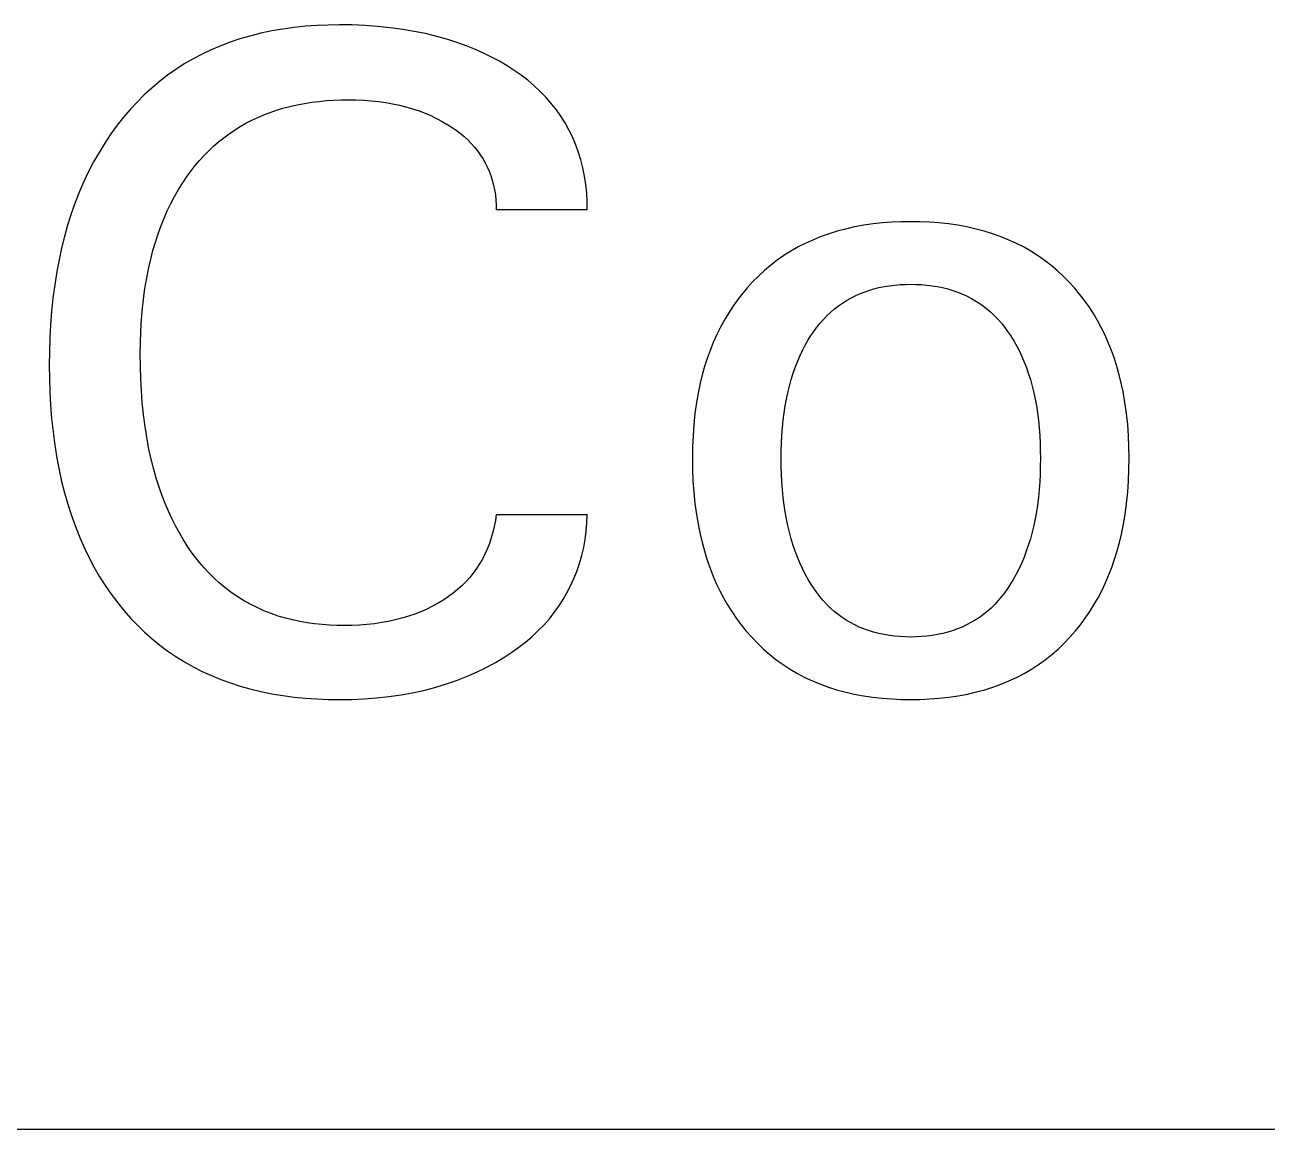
# Model space of a CAD drawing. Extents: x 0 to 420, y 0 to 297.
# Drawn here: x 164.002 to 168.216, y 180.968 to 184.712 of the extents above; entities that cross this region are included whole.
import ezdxf

# ---------------------------------------------------------------- set-up
doc = ezdxf.new("R2010")
doc.units = 0
doc.header["$LTSCALE"] = 23.1
doc.layers.add('10000_FRONT', color=7, linetype='CONTINUOUS')

msp = doc.modelspace()

# ---------------------------------------------------------------- linework, layer by layer
at = {"layer": '10000_FRONT', "color": 7, "linetype": 'CONTINUOUS'}
for p, q in [((164.8023, 184.6837), (164.765, 184.6743)), ((164.8398, 184.6915), (164.8023, 184.6837)), ((164.8777, 184.698), (164.8398, 184.6915)), ((164.9157, 184.7032), (164.8777, 184.698)), ((164.9539, 184.7071), (164.9157, 184.7032)), ((164.9923, 184.7098), (164.9539, 184.7071)), ((165.0307, 184.7115), (164.9923, 184.7098)), ((165.0691, 184.7121), (165.0307, 184.7115)), ((165.1124, 184.7116), (165.0691, 184.7121)), ((165.1557, 184.7099), (165.1124, 184.7116)), ((165.1988, 184.7069), (165.1557, 184.7099)), ((165.2419, 184.7025), (165.1988, 184.7069)), ((165.2847, 184.6967), (165.2419, 184.7025)), ((165.3233, 184.6901), (165.2847, 184.6967)), ((165.3616, 184.6823), (165.3233, 184.6901)), ((165.3996, 184.6731), (165.3616, 184.6823)), ((164.6667, 184.6414), (164.6348, 184.6279)), ((164.699, 184.6536), (164.6667, 184.6414)), ((164.7318, 184.6646), (164.699, 184.6536)), ((164.765, 184.6743), (164.7318, 184.6646)), ((165.4373, 184.6625), (165.3996, 184.6731)), ((165.4744, 184.6504), (165.4373, 184.6625)), ((165.5028, 184.64), (165.4744, 184.6504)), ((165.5308, 184.6287), (165.5028, 184.64)), ((164.5729, 184.597), (164.5431, 184.5797)), ((164.6035, 184.6131), (164.5729, 184.597)), ((164.6348, 184.6279), (164.6035, 184.6131)), ((165.5583, 184.6163), (165.5308, 184.6287)), ((165.5855, 184.603), (165.5583, 184.6163)), ((165.6121, 184.5887), (165.5855, 184.603)), ((164.514, 184.561), (164.486, 184.5412)), ((164.5431, 184.5797), (164.514, 184.561)), ((165.6382, 184.5733), (165.6121, 184.5887)), ((165.6621, 184.5579), (165.6382, 184.5733)), ((165.6854, 184.5416), (165.6621, 184.5579)), ((164.4588, 184.5202), (164.4326, 184.498)), ((164.486, 184.5412), (164.4588, 184.5202)), ((165.7079, 184.5242), (165.6854, 184.5416)), ((165.7297, 184.5059), (165.7079, 184.5242)), ((164.4074, 184.4747), (164.383, 184.4505)), ((164.4326, 184.498), (164.4074, 184.4747)), ((165.7505, 184.4866), (165.7297, 184.5059)), ((165.7703, 184.4663), (165.7505, 184.4866)), ((164.383, 184.4505), (164.3597, 184.4252)), ((164.8557, 184.4226), (164.8773, 184.4292)), ((164.8773, 184.4292), (164.9015, 184.4356)), ((164.9015, 184.4356), (164.9259, 184.4412)), ((164.9259, 184.4412), (164.9505, 184.4459)), ((164.9505, 184.4459), (164.9753, 184.4497)), ((164.9753, 184.4497), (165.0002, 184.4528)), ((165.0002, 184.4528), (165.0251, 184.4551)), ((165.0251, 184.4551), (165.0501, 184.4567)), ((165.0501, 184.4567), (165.0752, 184.4577)), ((165.0752, 184.4577), (165.1002, 184.4579)), ((165.1002, 184.4579), (165.1257, 184.4576)), ((165.1257, 184.4576), (165.1512, 184.4565)), ((165.1512, 184.4565), (165.1765, 184.4547)), ((165.1765, 184.4547), (165.2018, 184.4521)), ((165.2018, 184.4521), (165.2271, 184.4486)), ((165.2271, 184.4486), (165.2499, 184.4446)), ((165.2499, 184.4446), (165.2726, 184.4399)), ((165.2726, 184.4399), (165.2951, 184.4343)), ((165.2951, 184.4343), (165.3173, 184.4278)), ((165.3173, 184.4278), (165.3393, 184.4205)), ((165.7889, 184.4449), (165.7703, 184.4663)), ((165.8053, 184.4239), (165.7889, 184.4449)), ((164.3373, 184.3991), (164.316, 184.3722)), ((164.3597, 184.4252), (164.3373, 184.3991)), ((164.7522, 184.3785), (164.7722, 184.3888)), ((164.7722, 184.3888), (164.7926, 184.3984)), ((164.7926, 184.3984), (164.8133, 184.4072)), ((164.8133, 184.4072), (164.8344, 184.4153)), ((164.8344, 184.4153), (164.8557, 184.4226)), ((165.3393, 184.4205), (165.3596, 184.4128)), ((165.3596, 184.4128), (165.3795, 184.4043)), ((165.3795, 184.4043), (165.3991, 184.3949)), ((165.3991, 184.3949), (165.4183, 184.3848)), ((165.8205, 184.402), (165.8053, 184.4239)), ((165.8346, 184.3794), (165.8205, 184.402)), ((164.316, 184.3722), (164.2941, 184.3422)), ((164.6949, 184.3429), (164.7135, 184.3555)), ((164.7135, 184.3555), (164.7326, 184.3674)), ((164.7326, 184.3674), (164.7522, 184.3785)), ((165.4183, 184.3848), (165.437, 184.3737)), ((165.437, 184.3737), (165.4514, 184.3645)), ((165.4514, 184.3645), (165.4654, 184.3548)), ((165.4654, 184.3548), (165.479, 184.3445)), ((165.479, 184.3445), (165.4921, 184.3336)), ((165.8476, 184.356), (165.8346, 184.3794)), ((165.8593, 184.332), (165.8476, 184.356)), ((164.2734, 184.3114), (164.2539, 184.2799)), ((164.2941, 184.3422), (164.2734, 184.3114)), ((164.6423, 184.3005), (164.6592, 184.3153)), ((164.6592, 184.3153), (164.6768, 184.3295)), ((164.6768, 184.3295), (164.6949, 184.3429)), ((165.4921, 184.3336), (165.5047, 184.3221)), ((165.5047, 184.3221), (165.5167, 184.31)), ((165.5167, 184.31), (165.528, 184.2973)), ((165.8699, 184.3074), (165.8593, 184.332)), ((165.8793, 184.2823), (165.8699, 184.3074)), ((164.2539, 184.2799), (164.2356, 184.2476)), ((164.5949, 184.2522), (164.6101, 184.2689)), ((164.6101, 184.2689), (164.6259, 184.285)), ((164.6259, 184.285), (164.6423, 184.3005)), ((165.528, 184.2973), (165.5378, 184.2849)), ((165.5378, 184.2849), (165.547, 184.272)), ((165.547, 184.272), (165.5555, 184.2586)), ((165.888, 184.2549), (165.8793, 184.2823)), ((164.2356, 184.2476), (164.2185, 184.2148)), ((164.553, 184.1991), (164.5663, 184.2173)), ((164.5663, 184.2173), (164.5803, 184.235)), ((164.5803, 184.235), (164.5949, 184.2522)), ((165.5555, 184.2586), (165.5633, 184.2448)), ((165.5633, 184.2448), (165.5705, 184.2306)), ((165.5705, 184.2306), (165.5769, 184.2161)), ((165.8953, 184.2272), (165.888, 184.2549)), ((165.9011, 184.1991), (165.8953, 184.2272)), ((164.2025, 184.1813), (164.1878, 184.1473)), ((164.2185, 184.2148), (164.2025, 184.1813)), ((164.5234, 184.1537), (164.5377, 184.1767)), ((164.5377, 184.1767), (164.553, 184.1991)), ((165.5769, 184.2161), (165.5825, 184.2012)), ((165.5825, 184.2012), (165.5878, 184.1851)), ((165.5878, 184.1851), (165.5921, 184.1688)), ((165.9054, 184.1708), (165.9011, 184.1991)), ((164.1878, 184.1473), (164.173, 184.1098)), ((164.5099, 184.1303), (164.5234, 184.1537)), ((165.5921, 184.1688), (165.5957, 184.1523)), ((165.5957, 184.1523), (165.5983, 184.1356)), ((165.5983, 184.1356), (165.6, 184.1189)), ((165.9083, 184.1423), (165.9054, 184.1708)), ((165.9096, 184.1138), (165.9083, 184.1423)), ((164.173, 184.1098), (164.1596, 184.0717)), ((164.4856, 184.082), (164.4974, 184.1063)), ((164.4974, 184.1063), (164.5099, 184.1303)), ((165.6, 184.1189), (165.6008, 184.1021)), ((165.6008, 184.1021), (165.6007, 184.0853)), ((165.9095, 184.0853), (165.9096, 184.1138)), ((164.1596, 184.0717), (164.1475, 184.0332)), ((164.4646, 184.0321), (164.4747, 184.0572)), ((164.4747, 184.0572), (164.4856, 184.082)), ((165.9095, 184.0853), (165.6007, 184.0853)), ((164.1475, 184.0332), (164.1366, 183.9943)), ((164.4544, 184.0041), (164.4646, 184.0321)), ((166.7577, 184.0124), (166.7304, 184.004)), ((166.7854, 184.0198), (166.7577, 184.0124)), ((166.8165, 184.0268), (166.7854, 184.0198)), ((166.8479, 184.0326), (166.8165, 184.0268)), ((166.8795, 184.0371), (166.8479, 184.0326)), ((166.9113, 184.0406), (166.8795, 184.0371)), ((166.9432, 184.0429), (166.9113, 184.0406)), ((166.9751, 184.0443), (166.9432, 184.0429)), ((167.0071, 184.0448), (166.9751, 184.0443)), ((167.0391, 184.0443), (167.0071, 184.0448)), ((167.0711, 184.0429), (167.0391, 184.0443)), ((167.1029, 184.0406), (167.0711, 184.0429)), ((167.1347, 184.0371), (167.1029, 184.0406)), ((167.1663, 184.0326), (167.1347, 184.0371)), ((167.1977, 184.0268), (167.1663, 184.0326)), ((167.2289, 184.0198), (167.1977, 184.0268)), ((167.2565, 184.0124), (167.2289, 184.0198)), ((167.2839, 184.004), (167.2565, 184.0124)), ((164.1366, 183.9943), (164.1269, 183.9551)), ((164.4368, 183.9471), (164.4451, 183.9757)), ((164.4451, 183.9757), (164.4544, 184.0041)), ((166.6507, 183.972), (166.6252, 183.9591)), ((166.6768, 183.9838), (166.6507, 183.972)), ((166.7034, 183.9945), (166.6768, 183.9838)), ((166.7304, 184.004), (166.7034, 183.9945)), ((167.3109, 183.9945), (167.2839, 184.004)), ((167.3374, 183.9838), (167.3109, 183.9945)), ((167.3635, 183.972), (167.3374, 183.9838)), ((167.389, 183.9591), (167.3635, 183.972)), ((164.1269, 183.9551), (164.1183, 183.9157)), ((164.4293, 183.9182), (164.4368, 183.9471)), ((166.5769, 183.9301), (166.5541, 183.9142)), ((166.6003, 183.945), (166.5769, 183.9301)), ((166.6252, 183.9591), (166.6003, 183.945)), ((167.4139, 183.945), (167.389, 183.9591)), ((167.4374, 183.9301), (167.4139, 183.945)), ((167.4601, 183.9142), (167.4374, 183.9301)), ((164.1183, 183.9157), (164.1109, 183.876)), ((164.4167, 183.8598), (164.4226, 183.8891)), ((164.4226, 183.8891), (164.4293, 183.9182)), ((166.5321, 183.8973), (166.5108, 183.8793)), ((166.5541, 183.9142), (166.5321, 183.8973)), ((167.4821, 183.8973), (167.4601, 183.9142)), ((167.5034, 183.8793), (167.4821, 183.8973)), ((164.1109, 183.876), (164.1037, 183.831)), ((164.4116, 183.8305), (164.4167, 183.8598)), ((166.4708, 183.8408), (166.452, 183.8202)), ((166.4904, 183.8605), (166.4708, 183.8408)), ((166.5108, 183.8793), (166.4904, 183.8605)), ((167.5238, 183.8605), (167.5034, 183.8793)), ((167.5434, 183.8408), (167.5238, 183.8605)), ((167.5622, 183.8202), (167.5434, 183.8408)), ((164.1037, 183.831), (164.0978, 183.7858)), ((164.4059, 183.7913), (164.4086, 183.8109)), ((164.4086, 183.8109), (164.4116, 183.8305)), ((166.4476, 183.815), (166.4283, 183.7914)), ((166.452, 183.8202), (166.4476, 183.815)), ((166.8185, 183.7932), (166.8336, 183.8)), ((166.8336, 183.8), (166.8489, 183.8062)), ((166.8489, 183.8062), (166.8645, 183.8117)), ((166.8645, 183.8117), (166.8818, 183.8169)), ((166.8818, 183.8169), (166.8993, 183.8213)), ((166.8993, 183.8213), (166.917, 183.825)), ((166.917, 183.825), (166.9349, 183.8278)), ((166.9349, 183.8278), (166.9528, 183.83)), ((166.9528, 183.83), (166.9709, 183.8315)), ((166.9709, 183.8315), (166.989, 183.8324)), ((166.989, 183.8324), (167.0071, 183.8327)), ((167.0071, 183.8327), (167.0253, 183.8324)), ((167.0253, 183.8324), (167.0434, 183.8315)), ((167.0434, 183.8315), (167.0614, 183.83)), ((167.0614, 183.83), (167.0794, 183.8278)), ((167.0794, 183.8278), (167.0972, 183.825)), ((167.0972, 183.825), (167.1149, 183.8213)), ((167.1149, 183.8213), (167.1324, 183.8169)), ((167.1324, 183.8169), (167.1497, 183.8117)), ((167.1497, 183.8117), (167.1653, 183.8062)), ((167.1653, 183.8062), (167.1807, 183.8)), ((167.1807, 183.8), (167.1958, 183.7932)), ((167.5796, 183.7995), (167.5622, 183.8202)), ((167.5961, 183.778), (167.5796, 183.7995)), ((164.0978, 183.7858), (164.0931, 183.7405)), ((164.4015, 183.7521), (164.4059, 183.7913)), ((166.4102, 183.767), (166.3931, 183.7417)), ((166.4283, 183.7914), (166.4102, 183.767)), ((166.7486, 183.7489), (166.7617, 183.759)), ((166.7617, 183.759), (166.7753, 183.7685)), ((166.7753, 183.7685), (166.7893, 183.7774)), ((166.7893, 183.7774), (166.8037, 183.7856)), ((166.8037, 183.7856), (166.8185, 183.7932)), ((167.1958, 183.7932), (167.2105, 183.7856)), ((167.2105, 183.7856), (167.2249, 183.7774)), ((167.2249, 183.7774), (167.2389, 183.7685)), ((167.2389, 183.7685), (167.2525, 183.759)), ((167.2525, 183.759), (167.2656, 183.7489)), ((167.6117, 183.7559), (167.5961, 183.778)), ((167.6265, 183.7332), (167.6117, 183.7559)), ((164.0931, 183.7405), (164.0895, 183.695)), ((164.3958, 183.6732), (164.3981, 183.7127)), ((164.3981, 183.7127), (164.4015, 183.7521)), ((166.3773, 183.7158), (166.3625, 183.6891)), ((166.3931, 183.7417), (166.3773, 183.7158)), ((166.6996, 183.7003), (166.711, 183.7133)), ((166.711, 183.7133), (166.723, 183.7257)), ((166.723, 183.7257), (166.7355, 183.7376)), ((166.7355, 183.7376), (166.7486, 183.7489)), ((167.2656, 183.7489), (167.2787, 183.7376)), ((167.2787, 183.7376), (167.2912, 183.7257)), ((167.2912, 183.7257), (167.3032, 183.7133)), ((167.3032, 183.7133), (167.3147, 183.7003)), ((167.6403, 183.7099), (167.6265, 183.7332)), ((164.0895, 183.695), (164.0871, 183.6495)), ((164.3944, 183.6337), (164.3958, 183.6732)), ((166.3625, 183.6891), (166.349, 183.6619)), ((166.6686, 183.6587), (166.6784, 183.673)), ((166.6784, 183.673), (166.6887, 183.6869)), ((166.6887, 183.6869), (166.6996, 183.7003)), ((167.3147, 183.7003), (167.3255, 183.6869)), ((167.3255, 183.6869), (167.3358, 183.673)), ((167.3358, 183.673), (167.3456, 183.6587)), ((167.6533, 183.6861), (167.6403, 183.7099)), ((167.6653, 183.6619), (167.6533, 183.6861)), ((164.0871, 183.6495), (164.0857, 183.6039)), ((164.3939, 183.5941), (164.3944, 183.6337)), ((166.3372, 183.6355), (166.3264, 183.6086)), ((166.349, 183.6619), (166.3372, 183.6355)), ((166.6491, 183.6261), (166.6594, 183.644)), ((166.6594, 183.644), (166.6686, 183.6587)), ((167.3456, 183.6587), (167.3548, 183.644)), ((167.3548, 183.644), (167.3569, 183.6406)), ((167.3569, 183.6406), (167.3667, 183.6232)), ((167.6771, 183.6355), (167.6653, 183.6619)), ((167.6878, 183.6086), (167.6771, 183.6355)), ((164.0857, 183.6039), (164.0852, 183.5583)), ((164.3943, 183.5534), (164.3939, 183.5941)), ((166.3264, 183.6086), (166.3167, 183.5814)), ((166.6226, 183.5702), (166.6307, 183.5891)), ((166.6307, 183.5891), (166.6395, 183.6078)), ((166.6395, 183.6078), (166.6491, 183.6261)), ((167.3667, 183.6232), (167.3759, 183.6054)), ((167.3759, 183.6054), (167.3844, 183.5873)), ((167.3844, 183.5873), (167.3922, 183.5689)), ((167.6976, 183.5814), (167.6878, 183.6086)), ((164.0852, 183.5583), (164.0857, 183.513)), ((164.3955, 183.5126), (164.3943, 183.5534)), ((166.3079, 183.5538), (166.3001, 183.526)), ((166.3167, 183.5814), (166.3079, 183.5538)), ((166.6083, 183.5314), (166.6151, 183.5509)), ((166.6151, 183.5509), (166.6226, 183.5702)), ((167.3922, 183.5689), (167.3993, 183.5503)), ((167.3993, 183.5503), (167.4059, 183.5314)), ((167.7063, 183.5538), (167.6976, 183.5814)), ((167.7142, 183.526), (167.7063, 183.5538)), ((164.0857, 183.513), (164.0871, 183.4677)), ((164.3976, 183.472), (164.3955, 183.5126)), ((166.3001, 183.526), (166.2931, 183.4979)), ((166.5954, 183.4874), (166.6015, 183.5095)), ((166.6015, 183.5095), (166.6083, 183.5314)), ((167.4059, 183.5314), (167.4128, 183.5095)), ((167.4128, 183.5095), (167.4189, 183.4874)), ((167.7211, 183.4979), (167.7142, 183.526)), ((164.0871, 183.4677), (164.0896, 183.4225)), ((164.4008, 183.4313), (164.3976, 183.472)), ((166.2871, 183.4696), (166.2805, 183.4322)), ((166.2931, 183.4979), (166.2871, 183.4696)), ((166.5852, 183.4426), (166.59, 183.4651)), ((166.59, 183.4651), (166.5954, 183.4874)), ((167.4189, 183.4874), (167.4243, 183.4651)), ((167.4243, 183.4651), (167.429, 183.4426)), ((167.7271, 183.4696), (167.7211, 183.4979)), ((167.7337, 183.4322), (167.7271, 183.4696)), ((164.0896, 183.4225), (164.0931, 183.3774)), ((164.405, 183.3908), (164.4008, 183.4313)), ((166.2805, 183.4322), (166.2753, 183.3947)), ((166.5776, 183.3973), (166.5811, 183.42)), ((166.5811, 183.42), (166.5852, 183.4426)), ((167.429, 183.4426), (167.4331, 183.42)), ((167.4331, 183.42), (167.4366, 183.3973)), ((167.739, 183.3947), (167.7337, 183.4322)), ((164.0931, 183.3774), (164.0979, 183.3324)), ((164.4102, 183.3504), (164.405, 183.3908)), ((166.2753, 183.3947), (166.2713, 183.357)), ((166.5744, 183.3715), (166.5776, 183.3973)), ((167.4366, 183.3973), (167.4399, 183.3715)), ((167.7429, 183.357), (167.739, 183.3947)), ((164.0979, 183.3324), (164.1038, 183.2875)), ((164.4158, 183.3149), (164.4102, 183.3504)), ((166.2713, 183.357), (166.2686, 183.3192)), ((166.5698, 183.3197), (166.5718, 183.3457)), ((166.5718, 183.3457), (166.5744, 183.3715)), ((167.4399, 183.3715), (167.4425, 183.3457)), ((167.4425, 183.3457), (167.4444, 183.3197)), ((167.7456, 183.3192), (167.7429, 183.357)), ((164.4223, 183.2796), (164.4158, 183.3149)), ((166.2686, 183.3192), (166.267, 183.2813)), ((166.5677, 183.2678), (166.5685, 183.2938)), ((166.5685, 183.2938), (166.5698, 183.3197)), ((167.4444, 183.3197), (167.4458, 183.2938)), ((167.4458, 183.2938), (167.4465, 183.2678)), ((167.7472, 183.2813), (167.7456, 183.3192)), ((164.1038, 183.2875), (164.111, 183.2428)), ((164.4299, 183.2445), (164.4223, 183.2796)), ((166.267, 183.2813), (166.2665, 183.2433)), ((166.5674, 183.2418), (166.5677, 183.2678)), ((167.4465, 183.2678), (167.4468, 183.2418)), ((167.7477, 183.2433), (167.7472, 183.2813)), ((164.111, 183.2428), (164.1185, 183.2035)), ((164.4384, 183.2097), (164.4299, 183.2445)), ((164.4482, 183.1751), (164.4384, 183.2097)), ((166.2665, 183.2433), (166.267, 183.2049)), ((166.5677, 183.2154), (166.5674, 183.2418)), ((166.5685, 183.189), (166.5677, 183.2154)), ((167.4466, 183.2154), (167.4458, 183.189)), ((167.4468, 183.2418), (167.4466, 183.2154)), ((167.7473, 183.2049), (167.7477, 183.2433)), ((164.1185, 183.2035), (164.1272, 183.1644)), ((164.1272, 183.1644), (164.1369, 183.1256)), ((164.4591, 183.1409), (164.4482, 183.1751)), ((166.267, 183.2049), (166.2685, 183.1665)), ((166.2685, 183.1665), (166.2712, 183.1281)), ((166.5698, 183.1627), (166.5685, 183.189)), ((167.4458, 183.189), (167.4444, 183.1627)), ((167.743, 183.1281), (167.7457, 183.1665)), ((167.7457, 183.1665), (167.7473, 183.2049)), ((164.1369, 183.1256), (164.1479, 183.0871)), ((164.4683, 183.1149), (164.4591, 183.1409)), ((166.2712, 183.1281), (166.2751, 183.0899)), ((166.5718, 183.1364), (166.5698, 183.1627)), ((166.5744, 183.1101), (166.5718, 183.1364)), ((167.4425, 183.1364), (167.4399, 183.1101)), ((167.4444, 183.1627), (167.4425, 183.1364)), ((167.7392, 183.0899), (167.743, 183.1281)), ((164.1479, 183.0871), (164.1601, 183.049)), ((164.4783, 183.0892), (164.4683, 183.1149)), ((164.4891, 183.0637), (164.4783, 183.0892)), ((166.2751, 183.0899), (166.2802, 183.0518)), ((166.5776, 183.084), (166.5744, 183.1101)), ((166.5812, 183.0608), (166.5776, 183.084)), ((167.4366, 183.084), (167.4331, 183.0608)), ((167.4399, 183.1101), (167.4366, 183.084)), ((167.734, 183.0518), (167.7392, 183.0899)), ((164.1601, 183.049), (164.1736, 183.0113)), ((164.5007, 183.0386), (164.4891, 183.0637)), ((164.5131, 183.0139), (164.5007, 183.0386)), ((165.6007, 183.0516), (165.5982, 183.0317)), ((165.6007, 183.0516), (165.9095, 183.0516)), ((165.9087, 183.0236), (165.9095, 183.0516)), ((166.2802, 183.0518), (166.2868, 183.014)), ((166.5853, 183.0378), (166.5812, 183.0608)), ((166.59, 183.0149), (166.5853, 183.0378)), ((167.429, 183.0378), (167.4242, 183.0149)), ((167.4331, 183.0608), (167.429, 183.0378)), ((167.7275, 183.014), (167.734, 183.0518)), ((164.1736, 183.0113), (164.1885, 182.9741)), ((164.5264, 182.9896), (164.5131, 183.0139)), ((165.5946, 183.0119), (165.59, 182.9923)), ((165.5982, 183.0317), (165.5946, 183.0119)), ((165.9028, 182.9679), (165.9065, 182.9956)), ((165.9065, 182.9956), (165.9087, 183.0236)), ((166.2868, 183.014), (166.2927, 182.9853)), ((166.5954, 182.9922), (166.59, 183.0149)), ((167.4242, 183.0149), (167.4189, 182.9922)), ((167.7215, 182.9853), (167.7275, 183.014)), ((164.1885, 182.9741), (164.2033, 182.9405)), ((164.5405, 182.9658), (164.5264, 182.9896)), ((164.5533, 182.9457), (164.5405, 182.9658)), ((165.578, 182.9537), (165.5706, 182.935)), ((165.5845, 182.9729), (165.578, 182.9537)), ((165.59, 182.9923), (165.5845, 182.9729)), ((165.8978, 182.9403), (165.9028, 182.9679)), ((166.2927, 182.9853), (166.2995, 182.9568)), ((166.2995, 182.9568), (166.3072, 182.9285)), ((166.6015, 182.9696), (166.5954, 182.9922)), ((166.6083, 182.9473), (166.6015, 182.9696)), ((167.4128, 182.9696), (167.4059, 182.9473)), ((167.4189, 182.9922), (167.4128, 182.9696)), ((167.707, 182.9285), (167.7147, 182.9568)), ((167.7147, 182.9568), (167.7215, 182.9853)), ((164.2033, 182.9405), (164.2193, 182.9074)), ((164.5668, 182.9261), (164.5533, 182.9457)), ((164.581, 182.9069), (164.5668, 182.9261)), ((165.5628, 182.9177), (165.5541, 182.9009)), ((165.5706, 182.935), (165.5628, 182.9177)), ((165.8835, 182.886), (165.8913, 182.9129)), ((165.8913, 182.9129), (165.8978, 182.9403)), ((166.3072, 182.9285), (166.3158, 182.9005)), ((166.6151, 182.9273), (166.6083, 182.9473)), ((166.6226, 182.9076), (166.6151, 182.9273)), ((167.3991, 182.9273), (167.3916, 182.9076)), ((167.4059, 182.9473), (167.3991, 182.9273)), ((167.6984, 182.9005), (167.707, 182.9285)), ((164.2193, 182.9074), (164.2365, 182.8749)), ((164.2365, 182.8749), (164.255, 182.843)), ((164.5958, 182.8883), (164.581, 182.9069)), ((164.6114, 182.8702), (164.5958, 182.8883)), ((164.6275, 182.8528), (164.6114, 182.8702)), ((165.5343, 182.8687), (165.5232, 182.8535)), ((165.5446, 182.8846), (165.5343, 182.8687)), ((165.5541, 182.9009), (165.5446, 182.8846)), ((165.8743, 182.8594), (165.8835, 182.886)), ((166.3158, 182.9005), (166.3254, 182.8728)), ((166.3254, 182.8728), (166.336, 182.8454)), ((166.6307, 182.8882), (166.6226, 182.9076)), ((166.6396, 182.869), (166.6307, 182.8882)), ((166.6491, 182.8502), (166.6396, 182.869)), ((167.3747, 182.869), (167.3651, 182.8502)), ((167.3835, 182.8882), (167.3747, 182.869)), ((167.3916, 182.9076), (167.3835, 182.8882)), ((167.6783, 182.8454), (167.6888, 182.8728)), ((167.6888, 182.8728), (167.6984, 182.9005)), ((164.255, 182.843), (164.2746, 182.8119)), ((164.6444, 182.836), (164.6275, 182.8528)), ((164.6619, 182.82), (164.6444, 182.836)), ((165.5113, 182.8388), (165.4983, 182.8244)), ((165.5232, 182.8535), (165.5113, 182.8388)), ((165.8533, 182.8104), (165.8644, 182.8347)), ((165.8644, 182.8347), (165.8743, 182.8594)), ((166.336, 182.8454), (166.3476, 182.8185)), ((166.6594, 182.8317), (166.6491, 182.8502)), ((166.6685, 182.8167), (166.6594, 182.8317)), ((167.3548, 182.8317), (167.3457, 182.8167)), ((167.3651, 182.8502), (167.3548, 182.8317)), ((167.6666, 182.8185), (167.6783, 182.8454)), ((164.2746, 182.8119), (164.2954, 182.7816)), ((164.6801, 182.8047), (164.6619, 182.82)), ((164.7007, 182.789), (164.6801, 182.8047)), ((164.722, 182.7744), (164.7007, 182.789)), ((165.4548, 182.7855), (165.4392, 182.774)), ((165.47, 182.7978), (165.4548, 182.7855)), ((165.4845, 182.8108), (165.47, 182.7978)), ((165.4983, 182.8244), (165.4845, 182.8108)), ((165.8277, 182.7636), (165.8411, 182.7867)), ((165.8411, 182.7867), (165.8533, 182.8104)), ((166.3476, 182.8185), (166.3593, 182.7939)), ((166.3593, 182.7939), (166.372, 182.7697)), ((166.6782, 182.802), (166.6685, 182.8167)), ((166.6884, 182.7876), (166.6782, 182.802)), ((166.6991, 182.7737), (166.6884, 182.7876)), ((167.3258, 182.7876), (167.3151, 182.7737)), ((167.336, 182.802), (167.3258, 182.7876)), ((167.3457, 182.8167), (167.336, 182.802)), ((167.6422, 182.7697), (167.6549, 182.7939)), ((167.6549, 182.7939), (167.6666, 182.8185)), ((164.2954, 182.7816), (164.3175, 182.7522)), ((164.3175, 182.7522), (164.3388, 182.7261)), ((164.744, 182.7607), (164.722, 182.7744)), ((164.7666, 182.7481), (164.744, 182.7607)), ((164.7898, 182.7365), (164.7666, 182.7481)), ((165.4043, 182.7517), (165.3852, 182.7411)), ((165.423, 182.7631), (165.4043, 182.7517)), ((165.4392, 182.774), (165.423, 182.7631)), ((165.8133, 182.7413), (165.8277, 182.7636)), ((166.372, 182.7697), (166.3856, 182.746)), ((166.3856, 182.746), (166.4001, 182.7229)), ((166.7105, 182.7603), (166.6991, 182.7737)), ((166.7224, 182.7474), (166.7105, 182.7603)), ((166.7349, 182.7351), (166.7224, 182.7474)), ((167.2919, 182.7474), (167.2794, 182.7351)), ((167.3038, 182.7603), (167.2919, 182.7474)), ((167.3151, 182.7737), (167.3038, 182.7603)), ((167.6142, 182.7229), (167.6286, 182.746)), ((167.6286, 182.746), (167.6422, 182.7697)), ((164.3388, 182.7261), (164.3611, 182.7008)), ((164.3611, 182.7008), (164.3844, 182.6765)), ((164.8135, 182.7259), (164.7898, 182.7365)), ((164.8376, 182.7164), (164.8135, 182.7259)), ((164.862, 182.708), (164.8376, 182.7164)), ((164.8863, 182.7008), (164.862, 182.708)), ((164.9107, 182.6946), (164.8863, 182.7008)), ((165.2811, 182.7003), (165.2586, 182.6946)), ((165.3033, 182.707), (165.2811, 182.7003)), ((165.3253, 182.7146), (165.3033, 182.707)), ((165.3456, 182.7226), (165.3253, 182.7146)), ((165.3656, 182.7314), (165.3456, 182.7226)), ((165.3852, 182.7411), (165.3656, 182.7314)), ((165.7813, 182.6988), (165.7978, 182.7196)), ((165.7978, 182.7196), (165.8133, 182.7413)), ((166.4001, 182.7229), (166.4155, 182.7003)), ((166.4155, 182.7003), (166.4318, 182.6783)), ((166.7479, 182.7234), (166.7349, 182.7351)), ((166.7609, 182.713), (166.7479, 182.7234)), ((166.7744, 182.7032), (166.7609, 182.713)), ((166.7884, 182.694), (166.7744, 182.7032)), ((167.2398, 182.7032), (167.2258, 182.694)), ((167.2533, 182.713), (167.2398, 182.7032)), ((167.2663, 182.7234), (167.2533, 182.713)), ((167.2794, 182.7351), (167.2663, 182.7234)), ((167.5825, 182.6783), (167.5988, 182.7003)), ((167.5988, 182.7003), (167.6142, 182.7229)), ((164.3844, 182.6765), (164.4087, 182.6531)), ((164.9354, 182.6894), (164.9107, 182.6946)), ((164.9603, 182.6851), (164.9354, 182.6894)), ((164.9853, 182.6816), (164.9603, 182.6851)), ((165.0105, 182.679), (164.9853, 182.6816)), ((165.0357, 182.6772), (165.0105, 182.679)), ((165.061, 182.6761), (165.0357, 182.6772)), ((165.0862, 182.6758), (165.061, 182.6761)), ((165.1117, 182.6762), (165.0862, 182.6758)), ((165.1372, 182.6772), (165.1117, 182.6762)), ((165.1625, 182.6791), (165.1372, 182.6772)), ((165.1878, 182.6819), (165.1625, 182.6791)), ((165.213, 182.6855), (165.1878, 182.6819)), ((165.2359, 182.6896), (165.213, 182.6855)), ((165.2586, 182.6946), (165.2359, 182.6896)), ((165.7425, 182.6572), (165.7624, 182.6775)), ((165.7624, 182.6775), (165.7813, 182.6988)), ((166.4318, 182.6783), (166.4489, 182.6571)), ((166.8028, 182.6855), (166.7884, 182.694)), ((166.8176, 182.6777), (166.8028, 182.6855)), ((166.8327, 182.6706), (166.8176, 182.6777)), ((166.8482, 182.6642), (166.8327, 182.6706)), ((166.8638, 182.6585), (166.8482, 182.6642)), ((166.8812, 182.6531), (166.8638, 182.6585)), ((167.1504, 182.6585), (167.133, 182.6531)), ((167.1661, 182.6642), (167.1504, 182.6585)), ((167.1815, 182.6706), (167.1661, 182.6642)), ((167.1966, 182.6777), (167.1815, 182.6706)), ((167.2114, 182.6855), (167.1966, 182.6777)), ((167.2258, 182.694), (167.2114, 182.6855)), ((167.5653, 182.6571), (167.5825, 182.6783)), ((164.4087, 182.6531), (164.4339, 182.6307)), ((164.4339, 182.6307), (164.46, 182.6094)), ((165.6774, 182.602), (165.6999, 182.6195)), ((165.6999, 182.6195), (165.7217, 182.6379)), ((165.7217, 182.6379), (165.7425, 182.6572)), ((166.4489, 182.6571), (166.4676, 182.6359)), ((166.4676, 182.6359), (166.4872, 182.6155)), ((166.4872, 182.6155), (166.5076, 182.596)), ((166.8988, 182.6485), (166.8812, 182.6531)), ((166.9165, 182.6448), (166.8988, 182.6485)), ((166.9345, 182.6418), (166.9165, 182.6448)), ((166.9525, 182.6396), (166.9345, 182.6418)), ((166.9707, 182.638), (166.9525, 182.6396)), ((166.9889, 182.6371), (166.9707, 182.638)), ((167.0071, 182.6368), (166.9889, 182.6371)), ((167.0254, 182.6371), (167.0071, 182.6368)), ((167.0436, 182.638), (167.0254, 182.6371)), ((167.0617, 182.6396), (167.0436, 182.638)), ((167.0798, 182.6418), (167.0617, 182.6396)), ((167.0977, 182.6448), (167.0798, 182.6418)), ((167.1155, 182.6485), (167.0977, 182.6448)), ((167.133, 182.6531), (167.1155, 182.6485)), ((167.5066, 182.596), (167.5271, 182.6155)), ((167.5271, 182.6155), (167.5466, 182.6359)), ((167.5466, 182.6359), (167.5653, 182.6571)), ((164.46, 182.6094), (164.4869, 182.5893)), ((164.4869, 182.5893), (164.5147, 182.5703)), ((165.6304, 182.5698), (165.6542, 182.5854)), ((165.6542, 182.5854), (165.6774, 182.602)), ((166.5076, 182.596), (166.5289, 182.5775)), ((166.5289, 182.5775), (166.551, 182.5599)), ((167.4632, 182.5599), (167.4853, 182.5775)), ((167.4853, 182.5775), (167.5066, 182.596)), ((164.5147, 182.5703), (164.5438, 182.5522)), ((164.5438, 182.5522), (164.5737, 182.5355)), ((164.5737, 182.5355), (164.6043, 182.52)), ((165.5338, 182.5172), (165.5667, 182.5333)), ((165.5667, 182.5333), (165.5989, 182.5508)), ((165.5989, 182.5508), (165.6304, 182.5698)), ((166.551, 182.5599), (166.5739, 182.5434)), ((166.5739, 182.5434), (166.5976, 182.528)), ((167.4167, 182.528), (167.4403, 182.5434)), ((167.4403, 182.5434), (167.4632, 182.5599)), ((164.6043, 182.52), (164.6355, 182.5058)), ((164.6355, 182.5058), (164.6673, 182.4928)), ((164.6673, 182.4928), (164.6995, 182.481)), ((165.4295, 182.4767), (165.4661, 182.4892)), ((165.4661, 182.4892), (165.5002, 182.5025)), ((165.5002, 182.5025), (165.5338, 182.5172)), ((166.5976, 182.528), (166.6225, 182.5134)), ((166.6225, 182.5134), (166.6481, 182.5001)), ((166.6481, 182.5001), (166.6743, 182.4879)), ((167.3399, 182.4879), (167.3661, 182.5001)), ((167.3661, 182.5001), (167.3917, 182.5134)), ((167.3917, 182.5134), (167.4167, 182.528)), ((164.6995, 182.481), (164.7322, 182.4705)), ((164.7322, 182.4705), (164.7652, 182.4611)), ((164.7652, 182.4611), (164.8025, 182.4521)), ((164.8025, 182.4521), (164.8401, 182.4444)), ((165.279, 182.4409), (165.3171, 182.4477)), ((165.3171, 182.4477), (165.3549, 182.456)), ((165.3549, 182.456), (165.3924, 182.4656)), ((165.3924, 182.4656), (165.4295, 182.4767)), ((166.6743, 182.4879), (166.701, 182.4769)), ((166.701, 182.4769), (166.7282, 182.467)), ((166.7282, 182.467), (166.7558, 182.4582)), ((166.7558, 182.4582), (166.7836, 182.4506)), ((166.7836, 182.4506), (166.815, 182.4433)), ((167.1992, 182.4433), (167.2306, 182.4506)), ((167.2306, 182.4506), (167.2585, 182.4582)), ((167.2585, 182.4582), (167.286, 182.467)), ((167.286, 182.467), (167.3132, 182.4769)), ((167.3132, 182.4769), (167.3399, 182.4879)), ((164.8401, 182.4444), (164.8779, 182.4382)), ((164.8779, 182.4382), (164.9159, 182.4332)), ((164.9159, 182.4332), (164.9541, 182.4294)), ((164.9541, 182.4294), (164.9924, 182.4268)), ((164.9924, 182.4268), (165.0307, 182.4253)), ((165.0307, 182.4253), (165.0691, 182.4248)), ((165.0691, 182.4248), (165.1113, 182.4254)), ((165.1113, 182.4254), (165.1534, 182.4272)), ((165.1534, 182.4272), (165.1954, 182.4303)), ((165.1954, 182.4303), (165.2373, 182.4349)), ((165.2373, 182.4349), (165.279, 182.4409)), ((166.815, 182.4433), (166.8467, 182.4374)), ((166.8467, 182.4374), (166.8785, 182.4327)), ((166.8785, 182.4327), (166.9105, 182.4291)), ((166.9105, 182.4291), (166.9426, 182.4267)), ((166.9426, 182.4267), (166.9749, 182.4252)), ((166.9749, 182.4252), (167.0071, 182.4248)), ((167.0071, 182.4248), (167.0394, 182.4252)), ((167.0394, 182.4252), (167.0716, 182.4267)), ((167.0716, 182.4267), (167.1037, 182.4291)), ((167.1037, 182.4291), (167.1357, 182.4327)), ((167.1357, 182.4327), (167.1676, 182.4374)), ((167.1676, 182.4374), (167.1992, 182.4433)), ((134.0601, 180.9684), (203.5601, 180.9684))]:
    msp.add_line(p, q, dxfattribs=at)

doc.saveas('drawing.dxf')
